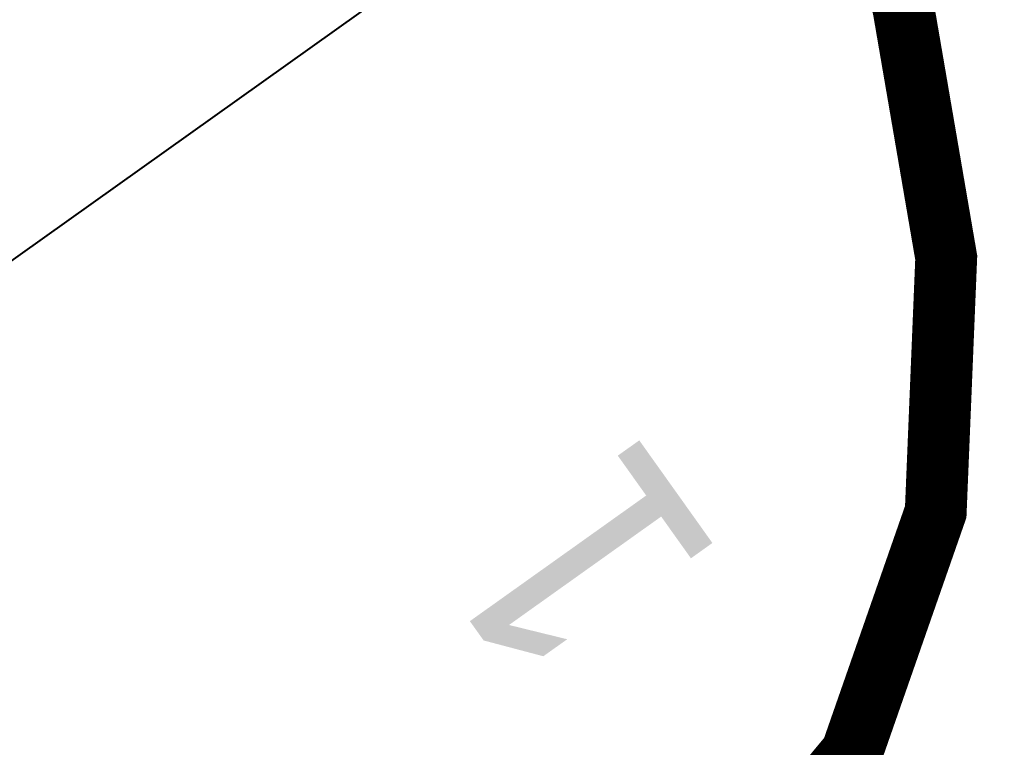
# Model space of a CAD drawing. Header units: feet. Extents: x 2321988 to 2329858, y 6722724 to 6730499.
# Drawn here: x 2326059.868 to 2326061.188, y 6726858.373 to 6726859.354 of the extents above; entities that cross this region are included whole.
import ezdxf
from ezdxf.enums import TextEntityAlignment as Align

# ---------------------------------------------------------------- set-up
doc = ezdxf.new("R2010")
doc.units = ezdxf.units.FT
doc.header["$MEASUREMENT"] = 0
doc.header["$PDSIZE"] = 5
doc.layers.add('BESS Dimensions', color=3, linetype='Continuous')
doc.layers.add('C-BESS-EQUIPMENT', color=255, linetype='Continuous')
doc.styles.add('Midpoint Site Plan$0$Style-ENGINEERING', font='ENGINEERING.shx')
doc.styles.add('TG_DIMS', font='arial.ttf')
doc.dimstyles.new('TG-PROPOSED-ANNO', dxfattribs={"dimtxt": 0.1, "dimasz": 0.1, "dimexe": 0.05, "dimexo": 0.05, "dimgap": 0.02, "dimtad": 0, "dimtih": 1, "dimtoh": 1, "dimdsep": 46, "dimtxsty": 'TG_DIMS', "dimcen": 0, "dimclrd": 256, "dimclre": 256, "dimclrt": 256, "dimaunit": 1, "dimadec": 6, "dimazin": 2, "dimtfac": 1, "dimtofl": 0, "dimtmove": 1, "dimatfit": 3, "dimfxl": 1, "dimtolj": 1, "dimtzin": 0, "dimarcsym": 0})

# ---------------------------------------------------------------- blocks, each defined once
blk = doc.blocks.new('Midpoint Site Plan$0$P1730-01-0001')
at = {"color": 0, "linetype": 'ByBlock', "lineweight": -2}
blk.add_line((6.806, 34.998), (39.37, 34.998), dxfattribs=at)
at = {"color": 0, "linetype": 'ByBlock', "lineweight": -2, "style": 'Midpoint Site Plan$0$Style-ENGINEERING', "width": 0.9}
blk.add_text('1', height=3.929, rotation=90, dxfattribs=at).set_placement((22.861, 24.34), align=Align.MIDDLE_LEFT)
blk = doc.blocks.new('*U57')
at = {"layer": 'C-BESS-EQUIPMENT', "const_width": 1}
blk.add_lwpolyline([(348.195, 34.657), (349.918, 34.575), (352.72, 34.249), (356.216, 33.557), (360.017, 32.376), (363.735, 30.585), (366.985, 28.061), (369.377, 24.683), (370.526, 20.329)], dxfattribs=at)
at = {"layer": 'C-BESS-EQUIPMENT', "rotation": 90}
blk.add_blockref('Midpoint Site Plan$0$P1730-01-0001', (390, 0), dxfattribs=at)
blk.add_wipeout([(308, -67.5), (308, 67.5), (316, 67.5), (316, -67.5)]).dxf.layer = 'C-BESS-EQUIPMENT'
blk.add_wipeout([(319.5, -4), (319.5, 4), (460.5, 4), (460.5, -4)]).dxf.layer = 'C-BESS-EQUIPMENT'
blk = doc.blocks.new('*D110')
at = {"layer": 'BESS Dimensions', "lineweight": -2, "transparency": 16777216}
for p, q in [((2325959.3419, 6726878.5788), (2325907.9067, 6726841.9324)), ((2325917.7814, 6726836.6894), (2325957.7158, 6726780.6393)), ((2326007.7221, 6726710.4528), (2325967.7877, 6726766.5029)), ((2326060.8878, 6726736.0536), (2326009.4525, 6726699.4072))]:
    blk.add_line(p, q, dxfattribs=at)
at = {"layer": 'BESS Dimensions', "transparency": 16777216}
for points in [[(2325919.1388, 6726837.6565), (2325916.424, 6726835.7223), (2325911.9788, 6726844.8337)], [(2326009.0794, 6726711.4199), (2326006.3647, 6726709.4857), (2326013.5247, 6726702.3085)]]:
    blk.add_solid(points, dxfattribs=at)
at = {"layer": 'Defpoints', "color": 0, "transparency": 16777216}
for p in [(2325963.414, 6726881.4801), (2326064.9599, 6726738.9549), (2326013.5247, 6726702.3085)]:
    blk.add_point(p, dxfattribs=at)
at = {"layer": 'BESS Dimensions', "transparency": 16777216, "insert": (2325962.7517, 6726773.5711), "char_height": 10, "attachment_point": 5, "style": 'TG_DIMS'}
blk.add_mtext("\\A1;175'", dxfattribs=at)

msp = doc.modelspace()

# ---------------------------------------------------------------- block references
at = {"layer": 'C-BESS-EQUIPMENT', "xscale": 0.08333333333333331, "yscale": 0.08333333333333331, "zscale": 0.08333333333333331, "rotation": 305.4689808292026}
msp.add_blockref('*U57', (2326041.4532, 6726882.2405), dxfattribs=at)

# ---------------------------------------------------------------- next in the draw order: wipeouts: each hides what was drawn before it
msp.add_wipeout([(2326044.1544, 6726887.5417), (2326077.858, 6726840.2369), (2326077.4083, 6726839.9165), (2326043.7047, 6726887.2214)]).dxf.layer = 'C-BESS-EQUIPMENT'

# ---------------------------------------------------------------- next in the draw order: wipeouts: each hides what was drawn before it
msp.add_wipeout([(2326040.0822, 6726884.6404), (2326073.7858, 6726837.3356), (2326073.3362, 6726837.0152), (2326039.6325, 6726884.3201)]).dxf.layer = 'C-BESS-EQUIPMENT'

# ---------------------------------------------------------------- next in the draw order: wipeouts: each hides what was drawn before it
msp.add_wipeout([(2326036.0101, 6726881.739), (2326069.7137, 6726834.4343), (2326069.264, 6726834.1139), (2326035.5604, 6726881.4188)]).dxf.layer = 'C-BESS-EQUIPMENT'

# ---------------------------------------------------------------- next in the draw order: dimensions: what is measured, and where the dimension line sits
at = {"layer": 'BESS Dimensions'}
dim = msp.add_aligned_dim(p1=(2325963.414, 6726881.4801), p2=(2326064.9599, 6726738.9549), distance=-63.1549, dimstyle='TG-PROPOSED-ANNO', override={"dimscale": 50, "dimpost": "'"}, dxfattribs=at)
dim.commit()
dim.dimension.update_dxf_attribs({"geometry": '*D110', "text_midpoint": (2325962.7517, 6726773.5711)})

doc.saveas('drawing.dxf')
